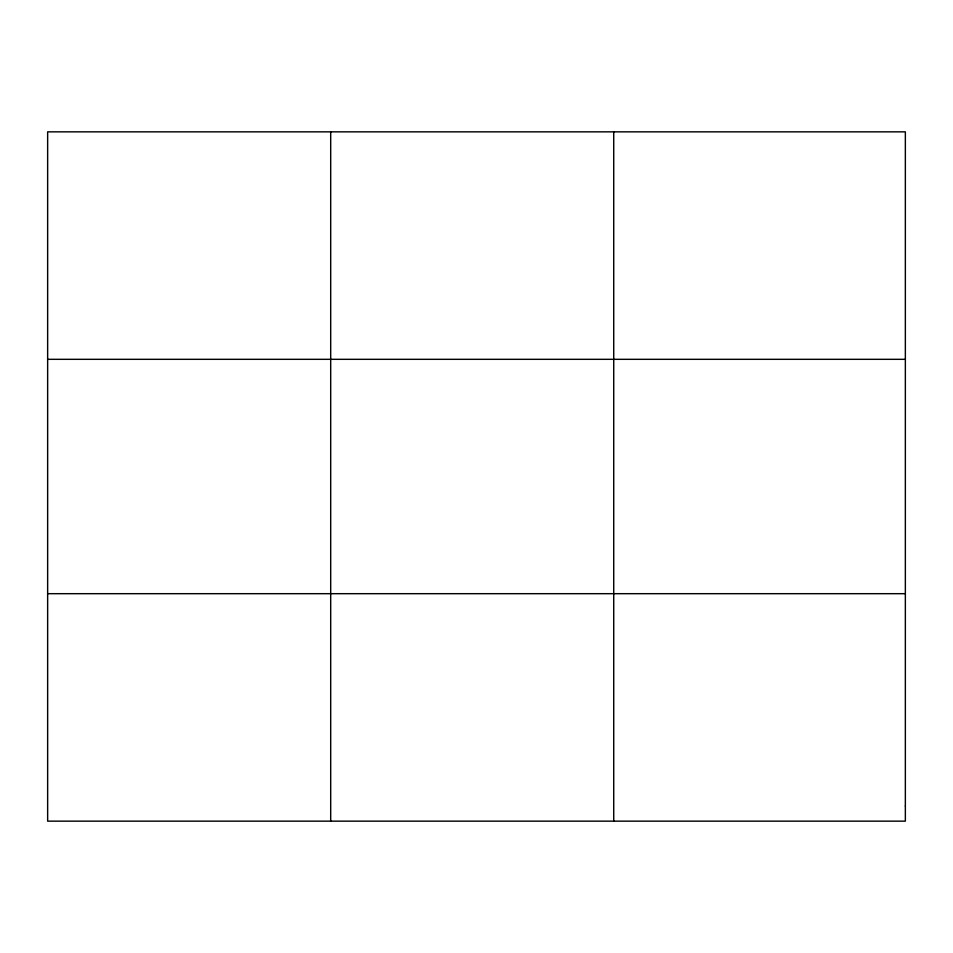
<?xml version="1.0" encoding="UTF-8"?>
<svg xmlns="http://www.w3.org/2000/svg" width="953" height="953" viewBox="0 0 953 953"><rect width="100%" height="100%" fill="white"/><g stroke="black" fill="none" stroke-linecap="round" stroke-linejoin="round"><path stroke-width="1.43" d="M330.691 131.848L330.691 821.152M613.732 131.848L613.732 821.152M47.65 359.317L905.35 359.317M47.65 593.683L905.35 593.683M905.35 805.988L905.35 821.152L47.65 821.152L47.65 131.848L905.35 131.848L905.35 805.988"/></g></svg>
